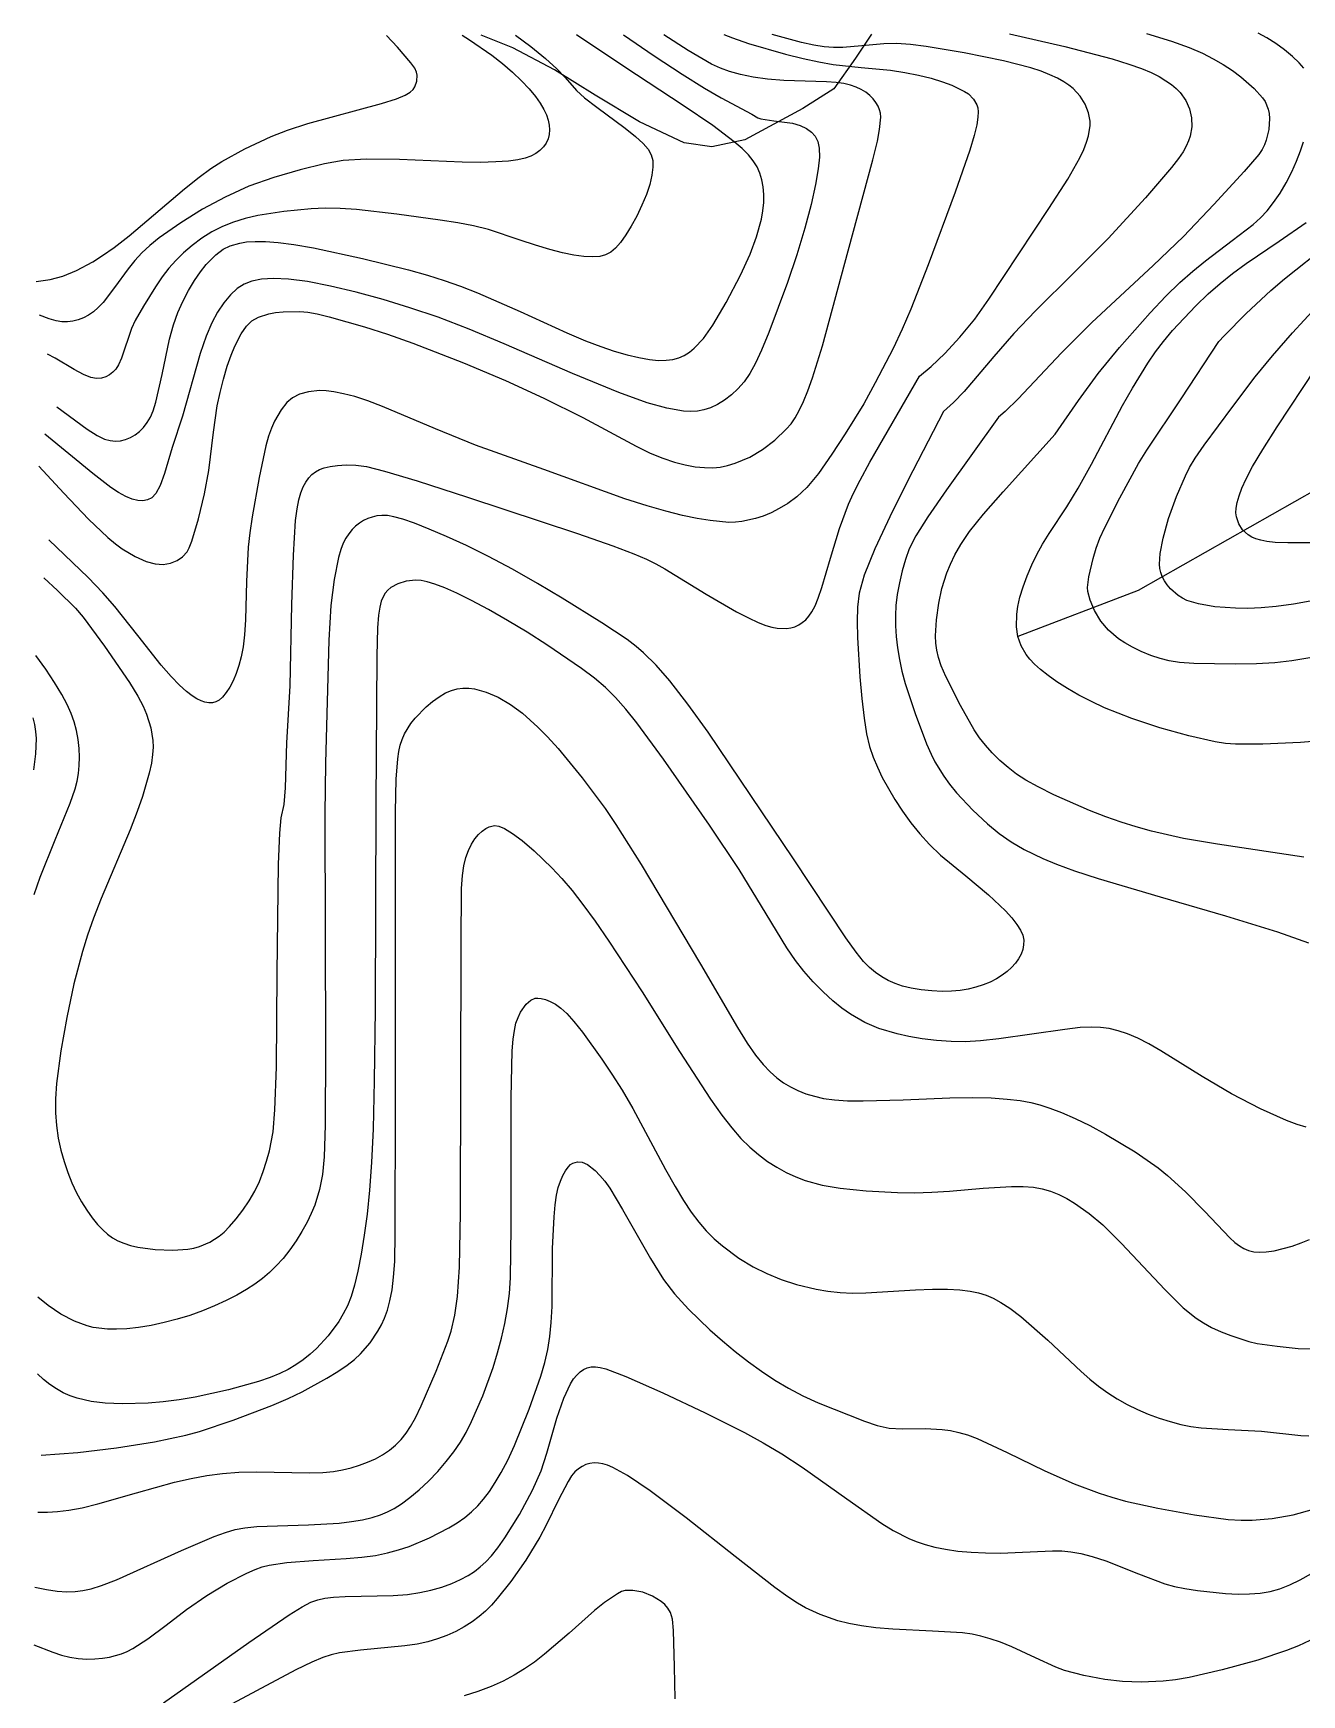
# Model space of a CAD drawing. Header units: millimetres. Extents: x 220021 to 223505, y 489325 to 491820.
# Drawn here: x 220579.5 to 220825.2, y 491491.2 to 491813.1 of the extents above; entities that cross this region are included whole.
import ezdxf

# ---------------------------------------------------------------- set-up
doc = ezdxf.new("R2010")
doc.units = ezdxf.units.MM
for name, color, linetype in [('E0022112', 8, 'Continuous'), ('F0017111', 8, 'Continuous'), ('F0017114', 8, 'Continuous'), ('F0037222', 8, 'Continuous')]:
    doc.layers.add(name, color=color, linetype=linetype)

msp = doc.modelspace()

# ---------------------------------------------------------------- linework, layer by layer
at = {"layer": 'E0022112', "flags": 128}
msp.add_lwpolyline([(220886.181, 491750.329), (220875.34, 491743.848), (220861.86, 491736.509), (220853.857, 491729.132), (220832.439, 491727.218), (220793.52, 491705.136), (220770.255, 491696.194)], dxfattribs=at)
at = {"layer": 'F0017111', "flags": 128}
for points, elevation in [([(220768.626, 491812.938), (220779.326, 491810.468), (220788.52, 491808.071), (220791.745, 491807.09), (220794.156, 491806.232), (220796.027, 491805.435), (220797.591, 491804.649), (220798.91, 491803.869), (220800.008, 491803.102), (220800.909, 491802.352), (220801.644, 491801.605), (220802.757, 491800.046), (220803.499, 491798.385), (220803.889, 491796.675), (220803.922, 491794.915), (220803.594, 491793.107), (220803.288, 491792.182), (220802.85, 491791.197), (220802.236, 491790.098), (220801.368, 491788.793), (220800.021, 491787.037), (220794.958, 491781.165), (220787.718, 491773.324), (220781.085, 491766.632), (220773.623, 491759.304), (220769.475, 491754.884), (220765.6, 491750.43), (220759.826, 491743.644), (220757.797, 491741.513), (220755.859, 491739.8), (220749.913, 491728.28), (220745.969, 491720.443), (220742.527, 491713.199), (220740.441, 491708.053), (220739.489, 491704.576), (220739.179, 491701.856), (220739.096, 491699.103), (220739.15, 491696.031), (220739.61, 491688.398), (220739.986, 491684.191), (220740.435, 491680.375), (220740.945, 491677.331), (220741.531, 491674.911), (220742.216, 491672.836), (220743.024, 491670.858), (220743.977, 491668.871), (220746.406, 491664.61), (220747.878, 491662.351), (220749.488, 491660.116), (220751.225, 491657.97), (220753.135, 491655.898), (220755.277, 491653.861), (220760.145, 491649.853), (220764.567, 491646.179), (220767.821, 491643.031), (220769.056, 491641.664), (220770.031, 491640.428), (220770.736, 491639.314), (220771.169, 491638.305), (220771.361, 491637.367), (220771.351, 491636.46), (220771.174, 491635.552), (220770.845, 491634.647), (220770.372, 491633.761), (220769.766, 491632.904), (220769.03, 491632.083), (220768.169, 491631.301), (220767.187, 491630.563), (220766.085, 491629.878), (220764.862, 491629.256), (220763.525, 491628.707), (220762.095, 491628.242), (220760.6, 491627.872), (220759.05, 491627.608), (220757.397, 491627.458), (220755.576, 491627.433), (220753.563, 491627.537), (220751.499, 491627.756), (220749.563, 491628.071), (220747.892, 491628.469), (220746.442, 491628.96), (220745.123, 491629.558), (220743.863, 491630.276), (220742.651, 491631.117), (220741.492, 491632.083), (220740.337, 491633.254), (220738.924, 491635.013), (220736.934, 491637.822), (220726.788, 491653.138), (220710.232, 491677.65), (220706.318, 491683.104), (220702.806, 491687.573), (220700.161, 491690.629), (220697.721, 491693.036), (220696.282, 491694.261), (220694.544, 491695.588), (220689.653, 491698.864), (220681.949, 491703.635), (220677.205, 491706.458), (220672.347, 491709.217), (220667.71, 491711.677), (220663.42, 491713.793), (220659.556, 491715.57), (220656.186, 491717.011), (220653.352, 491718.122), (220651.089, 491718.907), (220649.396, 491719.381), (220648.12, 491719.601), (220647.077, 491719.635), (220646.108, 491719.541), (220645.184, 491719.338), (220644.306, 491719.036), (220643.474, 491718.643), (220642.691, 491718.156), (220641.96, 491717.573), (220641.283, 491716.89), (220640.661, 491716.109), (220640.095, 491715.233), (220639.584, 491714.245), (220639.112, 491713.041), (220638.662, 491711.499), (220637.811, 491707.259), (220637.172, 491702.218), (220636.774, 491695.475), (220636.154, 491671.63), (220635.991, 491661.753), (220636.117, 491616.189), (220636.056, 491601.522), (220635.858, 491595.41), (220635.534, 491592), (220634.988, 491589.094), (220634.056, 491586.032), (220633.385, 491584.403), (220632.561, 491582.705), (220631.577, 491580.94), (220630.44, 491579.127), (220629.196, 491577.348), (220627.904, 491575.701), (220626.608, 491574.256), (220625.287, 491572.984), (220623.909, 491571.828), (220622.435, 491570.736), (220620.812, 491569.677), (220618.983, 491568.624), (220616.914, 491567.564), (220614.656, 491566.526), (220612.285, 491565.555), (220609.862, 491564.686), (220607.398, 491563.928), (220604.892, 491563.279), (220602.362, 491562.744), (220599.903, 491562.339), (220597.63, 491562.082), (220595.633, 491561.983), (220593.91, 491562.016), (220591.155, 491562.346), (220589.985, 491562.631), (220587.546, 491563.541), (220584.896, 491564.91), (220582.429, 491566.58), (220580.45, 491568.227)], 110), ([(220662.594, 491812.673), (220664.041, 491811.807), (220668.341, 491808.839), (220670.421, 491807.201), (220672.372, 491805.518), (220674.115, 491803.859), (220675.587, 491802.284), (220676.787, 491800.821), (220677.731, 491799.49), (220678.436, 491798.3), (220678.937, 491797.222), (220679.273, 491796.22), (220679.475, 491795.262), (220679.541, 491794.339), (220679.463, 491793.452), (220679.233, 491792.599), (220678.855, 491791.792), (220678.332, 491791.043), (220677.669, 491790.365), (220676.866, 491789.767), (220675.922, 491789.258), (220674.812, 491788.845), (220673.406, 491788.521), (220671.551, 491788.28), (220669.124, 491788.117), (220666.124, 491788.046), (220662.582, 491788.088), (220650.445, 491788.62), (220643.993, 491788.663), (220639.577, 491788.374), (220635.914, 491787.73), (220631.202, 491786.607), (220626.105, 491785.143), (220621.274, 491783.402), (220616.703, 491781.329), (220612.342, 491778.962), (220608.085, 491776.315), (220603.943, 491773.422), (220602.123, 491771.965), (220600.575, 491770.533), (220599.215, 491769.056), (220597.92, 491767.441), (220595.298, 491763.827), (220593.056, 491760.895), (220592.117, 491759.896), (220591.207, 491759.104), (220590.262, 491758.443), (220589.278, 491757.909), (220588.261, 491757.51), (220587.221, 491757.256), (220586.164, 491757.142), (220585.095, 491757.162), (220583.98, 491757.329), (220582.615, 491757.724), (220580.758, 491758.451)], 145), ([(220581.58, 491707.557), (220584.253, 491705.131), (220587.723, 491701.658), (220589.184, 491699.929), (220593.343, 491694.334), (220598.201, 491687.263), (220599.797, 491684.64), (220600.809, 491682.692), (220601.458, 491681.151), (220602.284, 491678.521), (220602.688, 491676.077), (220602.734, 491674.776), (220602.647, 491673.32), (220602.405, 491671.646), (220602.005, 491669.737), (220600.701, 491665.17), (220599.689, 491662.295), (220598.298, 491658.752), (220592.66, 491645.409), (220591.187, 491641.617), (220590.036, 491638.307), (220589.081, 491635.199), (220587.416, 491628.875), (220586.011, 491622.406), (220584.869, 491615.918), (220584.06, 491609.592), (220583.863, 491606.654), (220583.851, 491603.948), (220584.02, 491601.432), (220584.361, 491599.037), (220584.86, 491596.714), (220585.49, 491594.471), (220586.219, 491592.334), (220587.024, 491590.325), (220587.902, 491588.442), (220588.858, 491586.68), (220589.886, 491585.042), (220590.947, 491583.564), (220591.988, 491582.292), (220592.976, 491581.255), (220593.934, 491580.417), (220594.902, 491579.728), (220595.923, 491579.144), (220597.048, 491578.648), (220598.335, 491578.229), (220599.819, 491577.881), (220603.176, 491577.414), (220606.592, 491577.282), (220609.479, 491577.482), (220610.662, 491577.703), (220611.734, 491578.003), (220613.701, 491578.842), (220615.528, 491580.015), (220616.482, 491580.831), (220617.56, 491581.928), (220618.804, 491583.371), (220620.115, 491585.067), (220621.359, 491586.886), (220622.431, 491588.727), (220623.332, 491590.598), (220624.091, 491592.532), (220624.734, 491594.544), (220625.262, 491596.554), (220625.97, 491600.242), (220626.35, 491604.521), (220626.622, 491612.765), (220626.777, 491630.952), (220627.004, 491652.114), (220627.261, 491658.066), (220627.576, 491661.039), (220628.113, 491663.662), (220628.392, 491666.889), (220628.669, 491675.618), (220629.264, 491686.618), (220629.636, 491702.41), (220629.918, 491711.972), (220630.351, 491718.676), (220630.638, 491720.918), (220630.975, 491722.652), (220631.364, 491724.045), (220631.808, 491725.179), (220632.312, 491726.113), (220632.878, 491726.899), (220633.508, 491727.556), (220634.197, 491728.096), (220634.961, 491728.529), (220635.875, 491728.872), (220637.029, 491729.141), (220638.482, 491729.344), (220640.168, 491729.446), (220641.986, 491729.407), (220644.086, 491729.12), (220647.593, 491728.232), (220653.88, 491726.326), (220663.647, 491723.201), (220684.946, 491716.15), (220691.764, 491713.771), (220695.835, 491712.233), (220698.279, 491711.186), (220700.1, 491710.298), (220701.849, 491709.326), (220709.885, 491704.367), (220715.742, 491700.959), (220718.042, 491699.777), (220719.917, 491698.918), (220721.395, 491698.342), (220722.581, 491697.989), (220723.595, 491697.796), (220725.428, 491697.725), (220726.267, 491697.849), (220727.055, 491698.089), (220727.794, 491698.436), (220728.487, 491698.885), (220729.138, 491699.434), (220729.757, 491700.121), (220730.356, 491700.994), (220730.953, 491702.116), (220731.583, 491703.626), (220732.287, 491705.679), (220733.96, 491711.367), (220735.721, 491717.14), (220737.455, 491721.838), (220738.399, 491723.985), (220739.667, 491726.508), (220741.552, 491729.955), (220751.167, 491746.635), (220753.46, 491748.523), (220756.062, 491751.01), (220758.994, 491754.201), (220761.876, 491757.683), (220764.643, 491761.518), (220776.256, 491779.137), (220779.908, 491784.817), (220782.257, 491788.943), (220783.008, 491790.548), (220783.548, 491791.955), (220783.911, 491793.19), (220784.224, 491795.205), (220784.212, 491796.051), (220783.906, 491797.666), (220783.257, 491799.297), (220782.279, 491800.889), (220780.961, 491802.334), (220780.126, 491803.004), (220779.113, 491803.669), (220777.882, 491804.348), (220776.423, 491805.03), (220774.731, 491805.699), (220772.773, 491806.348), (220767.447, 491807.707), (220759.867, 491809.249), (220752.493, 491810.508), (220749.427, 491810.887), (220746.705, 491811.061), (220744.261, 491811.022), (220740.017, 491810.611), (220736.322, 491810.296), (220734.541, 491810.29), (220732.71, 491810.43), (220730.692, 491810.745), (220728.332, 491811.257), (220722.618, 491812.823)], 115), ([(220693.851, 491812.751), (220699.807, 491808.664), (220705.21, 491805.116), (220709.561, 491802.398), (220712.752, 491800.531), (220718.686, 491797.377), (220719.868, 491796.68), (220720.481, 491796.445), (220722.953, 491796.098), (220726.56, 491795.614), (220728.089, 491795.181), (220729.318, 491794.61), (220730.277, 491793.916), (220730.991, 491793.101), (220731.476, 491792.088), (220731.742, 491790.782), (220731.792, 491789.076), (220731.582, 491786.802), (220731.061, 491783.777), (220730.187, 491779.884), (220728.97, 491775.27), (220727.428, 491770.147), (220725.618, 491764.773), (220722.001, 491755.111), (220720.59, 491751.678), (220719.415, 491749.132), (220718.329, 491747.172), (220717.208, 491745.543), (220716.019, 491744.16), (220714.752, 491742.982), (220713.41, 491741.978), (220712.039, 491741.152), (220710.698, 491740.519), (220709.427, 491740.089), (220708.174, 491739.85), (220706.87, 491739.784), (220705.456, 491739.875), (220702.277, 491740.434), (220698.448, 491741.474), (220692.929, 491743.445), (220683.967, 491747.156), (220670.741, 491752.89), (220663.962, 491755.713), (220657.934, 491758.026), (220652.495, 491759.892), (220647.294, 491761.471), (220642.092, 491762.883), (220637.1, 491764.07), (220632.645, 491764.934), (220628.976, 491765.403), (220626.044, 491765.529), (220623.726, 491765.392), (220621.892, 491765.051), (220620.382, 491764.47), (220619.031, 491763.592), (220617.708, 491762.377), (220616.419, 491760.847), (220615.206, 491759.042), (220614.088, 491756.951), (220613.005, 491754.368), (220611.876, 491751.035), (220608.426, 491738.856), (220606.438, 491732.801), (220604.924, 491727.74), (220604.101, 491725.433), (220603.298, 491723.91), (220602.499, 491723.066), (220601.67, 491722.658), (220600.779, 491722.486), (220599.797, 491722.525), (220598.694, 491722.792), (220597.448, 491723.302), (220596.06, 491724.059), (220594.538, 491725.062), (220591.083, 491727.764), (220581.766, 491735.365)], 130), ([(220672.96, 491812.699), (220675.887, 491810.495), (220678.715, 491808.154), (220680.928, 491806.148), (220682.542, 491804.505), (220684.722, 491801.982), (220686.274, 491800.552), (220688.661, 491798.709), (220694.153, 491794.696), (220696.2, 491793.065), (220697.639, 491791.727), (220698.603, 491790.576), (220699.208, 491789.501), (220699.511, 491788.384), (220699.551, 491787.1), (220699.361, 491785.556), (220698.944, 491783.776), (220698.297, 491781.813), (220697.43, 491779.733), (220696.417, 491777.651), (220695.345, 491775.694), (220694.288, 491773.973), (220693.27, 491772.535), (220692.302, 491771.41), (220691.374, 491770.615), (220690.396, 491770.106), (220689.257, 491769.829), (220687.865, 491769.737), (220686.201, 491769.82), (220684.265, 491770.079), (220682.055, 491770.517), (220679.573, 491771.144), (220676.82, 491771.976), (220673.823, 491772.994), (220667.684, 491775.022), (220664.792, 491775.748), (220661.796, 491776.316), (220658.365, 491776.849), (220649.94, 491778.022), (220642.117, 491778.894), (220638.95, 491779.099), (220636.076, 491779.151), (220633.342, 491779.059), (220628.089, 491778.551), (220623.006, 491777.741), (220620.601, 491777.183), (220618.335, 491776.489), (220616.193, 491775.629), (220614.148, 491774.578), (220612.185, 491773.328), (220610.339, 491771.942), (220608.658, 491770.503), (220607.168, 491769.064), (220605.811, 491767.552), (220604.508, 491765.865), (220603.207, 491763.955), (220600.874, 491760.216), (220599.247, 491757.409), (220598.574, 491755.87), (220596.623, 491750.113), (220596.062, 491748.839), (220595.522, 491747.994), (220594.948, 491747.393), (220594.298, 491746.888), (220593.561, 491746.483), (220592.732, 491746.22), (220591.793, 491746.151), (220590.661, 491746.359), (220589.236, 491746.939), (220587.478, 491747.921), (220583.801, 491750.132), (220582.264, 491750.893)], 140), ([(220713.277, 491812.8), (220714.965, 491812.144), (220718.063, 491811.088), (220725.206, 491809.01), (220728.668, 491808.145), (220731.713, 491807.493), (220734.462, 491807.025), (220739.886, 491806.439), (220745.554, 491805.895), (220748.344, 491805.476), (220751.004, 491804.947), (220753.454, 491804.331), (220755.618, 491803.656), (220757.443, 491802.973), (220759.922, 491801.784), (220760.651, 491801.289), (220761.638, 491800.299), (220762.289, 491799.194), (220762.471, 491798.578), (220762.54, 491797.812), (220762.485, 491796.773), (220762.273, 491795.325), (220761.804, 491793.279), (220760.962, 491790.432), (220758.074, 491782.258), (220752.862, 491768.189), (220749.496, 491759.634), (220747.806, 491755.717), (220746.061, 491751.974), (220742.627, 491745.321), (220740.419, 491741.294), (220736.81, 491735.469), (220734.235, 491731.483), (220731.616, 491727.753), (220729.353, 491725.043), (220727.418, 491723.228), (220725.679, 491721.967), (220724.023, 491720.968), (220722.431, 491720.159), (220720.901, 491719.522), (220719.439, 491719.036), (220716.777, 491718.451), (220715.573, 491718.322), (220714.277, 491718.306), (220710.617, 491718.67), (220708.119, 491719.08), (220705.26, 491719.662), (220702.072, 491720.443), (220698.414, 491721.493), (220694.105, 491722.891), (220678.414, 491728.538), (220665.211, 491733.227), (220657.415, 491736.421), (220647.202, 491740.768), (220644.346, 491741.844), (220641.814, 491742.658), (220639.616, 491743.23), (220637.763, 491743.594), (220636.244, 491743.784), (220634.981, 491743.832), (220632.858, 491743.616), (220631.097, 491743.123), (220629.772, 491742.44), (220628.67, 491741.51), (220627.54, 491740.086), (220626.27, 491737.881), (220625.662, 491736.539), (220625.115, 491735.03), (220624.577, 491733.11), (220623.27, 491726.966), (220621.91, 491719.349), (220621.456, 491716.276), (220621.161, 491713.496), (220620.861, 491706.872), (220620.634, 491699.435), (220620.437, 491696.526), (220620.16, 491694.208), (220619.803, 491692.279), (220619.363, 491690.568), (220618.844, 491689.026), (220618.248, 491687.635), (220617.583, 491686.387), (220616.884, 491685.317), (220616.191, 491684.472), (220615.53, 491683.882), (220614.883, 491683.523), (220614.223, 491683.355), (220613.525, 491683.343), (220612.789, 491683.469), (220612.023, 491683.724), (220611.219, 491684.11), (220610.308, 491684.694), (220609.208, 491685.56), (220607.85, 491686.788), (220606.213, 491688.459), (220604.291, 491690.651), (220599.79, 491696.375), (220595.339, 491702.021), (220593.015, 491704.679), (220590.185, 491707.637), (220582.574, 491714.943)], 120), ([(220584.073, 491740.694), (220589.96, 491736.36), (220591.93, 491735.103), (220593.332, 491734.427), (220594.435, 491734.13), (220595.46, 491734.042), (220596.455, 491734.12), (220597.419, 491734.352), (220598.354, 491734.728), (220599.248, 491735.245), (220600.092, 491735.904), (220600.873, 491736.702), (220601.582, 491737.636), (220602.213, 491738.701), (220602.768, 491739.94), (220603.293, 491741.571), (220604.474, 491746.948), (220605.907, 491753.782), (220606.683, 491756.598), (220607.528, 491758.969), (220608.486, 491761.112), (220609.581, 491763.189), (220610.753, 491765.141), (220611.925, 491766.857), (220613.027, 491768.25), (220614.91, 491770.16), (220616.336, 491771.218), (220617.685, 491771.883), (220619.53, 491772.408), (220620.84, 491772.616), (220622.483, 491772.741), (220624.507, 491772.732), (220626.974, 491772.54), (220630.023, 491772.127), (220633.813, 491771.461), (220643.318, 491769.442), (220652.234, 491767.239), (220655.86, 491766.206), (220659.135, 491765.167), (220662.264, 491764.061), (220665.556, 491762.765), (220673.812, 491759.129), (220682.9, 491755.019), (220686.498, 491753.501), (220689.458, 491752.371), (220692.064, 491751.5), (220694.539, 491750.785), (220696.851, 491750.226), (220698.909, 491749.851), (220700.65, 491749.68), (220702.122, 491749.697), (220703.405, 491749.875), (220704.567, 491750.196), (220705.635, 491750.658), (220706.626, 491751.267), (220707.557, 491752.023), (220709.319, 491753.923), (220711.178, 491756.497), (220713.739, 491760.865), (220716.545, 491766.208), (220718.386, 491770.257), (220719.627, 491773.647), (220720.559, 491777.023), (220720.853, 491778.673), (220721.014, 491780.276), (220721.037, 491781.816), (220720.916, 491783.279), (220720.655, 491784.658), (220720.257, 491785.946), (220719.718, 491787.15), (220718.999, 491788.311), (220718.053, 491789.483), (220716.834, 491790.717), (220715.305, 491792.05), (220711.178, 491795.156), (220705.435, 491799.048), (220694.098, 491806.462), (220684.745, 491812.729)], 135), ([(220795.168, 491813.005), (220799.964, 491811.501), (220803.389, 491810.265), (220805.979, 491809.174), (220808.092, 491808.113), (220810.021, 491806.991), (220811.804, 491805.82), (220813.412, 491804.636), (220816.005, 491802.384), (220817.633, 491800.566), (220818.118, 491799.819), (220818.72, 491798.333), (220818.892, 491797.498), (220818.97, 491796.558), (220818.837, 491794.395), (220818.358, 491792.337), (220817.991, 491791.426), (220817.526, 491790.543), (220816.901, 491789.595), (220814.084, 491786.25), (220808.224, 491779.873), (220802.285, 491773.672), (220796.463, 491768.058), (220784.566, 491757.002), (220778.697, 491751.169), (220770.277, 491742.239), (220767.747, 491739.796), (220766.488, 491738.684), (220756.409, 491724.607), (220752.806, 491719.37), (220750.481, 491715.683), (220749.197, 491713.174), (220748.451, 491711.106), (220747.832, 491708.894), (220747.293, 491706.565), (220746.88, 491704.299), (220746.627, 491702.226), (220746.523, 491700.266), (220746.546, 491698.288), (220746.678, 491696.192), (220746.92, 491694), (220747.28, 491691.766), (220747.768, 491689.505), (220748.42, 491687.095), (220750.347, 491681.285), (220752.556, 491675.431), (220753.414, 491673.408), (220754.16, 491671.89), (220755.872, 491669.12), (220757.001, 491667.568), (220758.348, 491665.917), (220761.534, 491662.56), (220764.383, 491659.89), (220766.63, 491658.042), (220768.911, 491656.429), (220771.452, 491654.901), (220775.057, 491653.172), (220777.727, 491652.075), (220781.236, 491650.782), (220785.783, 491649.281), (220797.796, 491645.748), (220810.45, 491642.067), (220820.502, 491638.954), (220826.522, 491636.867)], 105), ([(220831.976, 491676.265), (220824.982, 491675.652), (220817.695, 491675.316), (220812.357, 491675.318), (220810.449, 491675.491), (220808.473, 491675.816), (220803.355, 491676.952), (220797.712, 491678.5), (220792.285, 491680.309), (220787.016, 491682.4), (220784.486, 491683.57), (220782.068, 491684.822), (220779.82, 491686.118), (220777.805, 491687.407), (220776.077, 491688.643), (220774.636, 491689.801), (220773.473, 491690.86), (220772.57, 491691.808), (220771.876, 491692.685), (220770.886, 491694.407), (220770.255, 491696.194), (220769.957, 491698.096), (220770.024, 491700.504), (220770.245, 491702.018), (220770.644, 491703.781), (220771.248, 491705.794), (220772.024, 491707.942), (220772.92, 491710.079), (220773.906, 491712.105), (220775.021, 491714.096), (220776.322, 491716.168), (220779.72, 491721.299), (220781.936, 491724.959), (220784.488, 491729.546), (220790.471, 491740.968), (220792.409, 491744.297), (220795.378, 491749.146), (220796.867, 491751.335), (220798.419, 491753.369), (220800.21, 491755.476), (220804.727, 491760.239), (220807.12, 491762.546), (220809.414, 491764.589), (220811.777, 491766.493), (220814.453, 491768.449), (220820.817, 491772.75), (220826.062, 491776.395)], 95), ([(220826.787, 491692.092), (220823.301, 491691.48), (220820.025, 491691.093), (220816.464, 491690.886), (220812.314, 491690.815), (220804.293, 491690.973), (220801.544, 491691.162), (220799.525, 491691.457), (220797.78, 491691.902), (220795.959, 491692.526), (220794.116, 491693.281), (220792.409, 491694.103), (220790.958, 491694.935), (220789.744, 491695.765), (220787.812, 491697.418), (220786.297, 491699.187), (220785.065, 491701.217), (220784.217, 491703.222), (220783.801, 491704.939), (220783.74, 491705.687), (220783.991, 491707.722), (220784.83, 491711.302), (220785.428, 491713.306), (220786.135, 491715.232), (220787.052, 491717.307), (220789.962, 491723.046), (220793.621, 491729.679), (220795.213, 491732.264), (220801.85, 491742.21), (220809.166, 491753.372), (220810.21, 491754.47), (220814.459, 491758.763), (220819.223, 491763.216), (220821.87, 491765.472), (220830.338, 491772.22)], 90), ([(220831.85, 491703.956), (220823.618, 491702.463), (220820.29, 491702.017), (220817.37, 491701.756), (220814.769, 491701.646), (220812.411, 491701.652), (220808.374, 491701.942), (220805.232, 491702.495), (220802.975, 491703.195), (220802.104, 491703.611), (220801.31, 491704.112), (220799.807, 491705.418), (220799.16, 491706.181), (220798.627, 491706.981), (220798.215, 491707.792), (220797.921, 491708.588), (220797.743, 491709.361), (220797.673, 491710.179), (220797.823, 491712.281), (220798.377, 491715.243), (220799.41, 491719.028), (220800.971, 491723.313), (220802.713, 491727.301), (220803.506, 491728.923), (220804.568, 491730.726), (220806.305, 491733.27), (220811.845, 491740.745), (220816.19, 491746.472), (220819.578, 491750.582), (220823.421, 491755.025), (220827.966, 491759.944)], 85), ([(220832.039, 491714.324), (220822.516, 491714.314), (220820.062, 491714.432), (220818.483, 491714.612), (220817.292, 491714.841), (220816.337, 491715.122), (220815.548, 491715.461), (220814.868, 491715.864), (220813.776, 491716.841), (220813.005, 491718.015), (220812.551, 491719.373), (220812.469, 491720.161), (220812.517, 491721.073), (220812.719, 491722.149), (220813.09, 491723.42), (220813.643, 491724.914), (220814.431, 491726.711), (220815.68, 491729.104), (220817.655, 491732.436), (220820.45, 491736.814), (220827.911, 491748.034)], 80), ([(220826.065, 491601.149), (220824.33, 491601.682), (220822.272, 491602.44), (220817.252, 491604.663), (220811.618, 491607.584), (220805.915, 491610.926), (220797.945, 491615.934), (220795.607, 491617.268), (220793.453, 491618.36), (220791.471, 491619.209), (220789.643, 491619.82), (220787.916, 491620.222), (220786.232, 491620.451), (220784.474, 491620.53), (220782.304, 491620.425), (220779.325, 491620.088), (220766.556, 491618.227), (220763.021, 491617.837), (220760.054, 491617.672), (220757.301, 491617.708), (220754.497, 491617.917), (220751.721, 491618.261), (220749.138, 491618.699), (220746.879, 491619.193), (220743.299, 491620.256), (220740.593, 491621.398), (220737.792, 491623.032), (220736.16, 491624.178), (220734.384, 491625.605), (220732.495, 491627.334), (220730.591, 491629.281), (220728.787, 491631.337), (220727.146, 491633.457), (220725.51, 491635.851), (220721.467, 491642.466), (220716.248, 491651.038), (220710.535, 491659.67), (220701.616, 491672.448), (220696.466, 491679.439), (220694.3, 491682.129), (220692.301, 491684.379), (220690.351, 491686.297), (220688.233, 491688.095), (220685.701, 491690.008), (220679.025, 491694.595), (220675.226, 491697.016), (220671.398, 491699.322), (220667.729, 491701.41), (220664.406, 491703.189), (220661.576, 491704.591), (220659.235, 491705.632), (220657.342, 491706.353), (220655.844, 491706.796), (220654.638, 491707.019), (220653.61, 491707.08), (220651.777, 491706.9), (220650.177, 491706.424), (220648.812, 491705.682), (220648.226, 491705.195), (220647.712, 491704.61), (220647.277, 491703.905), (220646.924, 491703.041), (220646.639, 491701.902), (220646.407, 491700.351), (220646.213, 491697.867), (220646.059, 491692.382), (220645.874, 491663.804), (220645.726, 491623.903), (220645.585, 491610.087), (220645.372, 491600.842), (220645.072, 491594.321), (220644.678, 491588.959), (220644.199, 491584.308), (220643.649, 491580.201), (220643.044, 491576.51), (220642.402, 491573.264), (220641.742, 491570.527), (220641.075, 491568.326), (220640.369, 491566.529), (220639.586, 491564.963), (220638.695, 491563.485), (220636.667, 491560.736), (220634.42, 491558.293), (220633.179, 491557.168), (220631.835, 491556.098), (220630.394, 491555.1), (220628.873, 491554.196), (220627.258, 491553.395), (220625.413, 491552.648), (220623.176, 491551.893), (220617.357, 491550.271), (220610.906, 491548.84), (220607.765, 491548.303), (220604.722, 491547.912), (220601.814, 491547.677), (220596.847, 491547.552), (220593.447, 491547.688), (220590.744, 491548.027), (220588.06, 491548.648), (220586.698, 491549.115), (220585.341, 491549.703), (220584.015, 491550.418), (220582.743, 491551.265), (220581.532, 491552.239), (220580.384, 491553.334)], 105), ([(220579.687, 491646.219), (220580.852, 491649.589), (220583.744, 491656.821), (220586.694, 491663.917), (220587.639, 491666.708), (220588.005, 491668.141), (220588.28, 491669.635), (220588.446, 491671.198), (220588.493, 491672.826), (220588.414, 491674.509), (220588.207, 491676.233), (220587.878, 491677.962), (220587.438, 491679.652), (220586.879, 491681.296), (220586.125, 491683.018), (220585.08, 491684.978), (220583.678, 491687.284), (220581.967, 491689.841), (220580.023, 491692.502)], 110), ([(220579.613, 491670.331), (220580.029, 491673.459), (220580.134, 491676.409), (220580.032, 491677.815), (220579.827, 491679.162), (220579.528, 491680.44)], 105), ([(220580.419, 491526.559), (220582.268, 491526.539), (220584.206, 491526.657), (220586.408, 491526.938), (220588.994, 491527.426), (220592.071, 491528.17), (220599.546, 491530.325), (220606.865, 491532.348), (220610.097, 491533.075), (220613.172, 491533.633), (220616.208, 491534.037), (220619.334, 491534.291), (220622.684, 491534.392), (220633.113, 491534.206), (220635.649, 491534.271), (220637.663, 491534.459), (220639.405, 491534.755), (220641.08, 491535.147), (220642.716, 491535.633), (220644.292, 491536.217), (220645.791, 491536.898), (220647.199, 491537.682), (220648.503, 491538.572), (220649.691, 491539.568), (220650.765, 491540.661), (220651.728, 491541.836), (220652.609, 491543.134), (220653.538, 491544.804), (220654.667, 491547.152), (220657.582, 491553.859), (220659.841, 491559.664), (220660.458, 491561.594), (220661.21, 491564.739), (220661.721, 491568.34), (220662.096, 491574.02), (220662.299, 491584.536), (220662.395, 491636.568), (220662.494, 491647.407), (220662.655, 491649.871), (220662.934, 491651.774), (220663.327, 491653.375), (220663.819, 491654.749), (220664.397, 491655.954), (220665.045, 491656.99), (220665.748, 491657.844), (220666.484, 491658.506), (220667.205, 491658.989), (220667.856, 491659.309), (220668.856, 491659.55), (220669.71, 491659.454), (220670.793, 491659.015), (220672.372, 491658.055), (220674.203, 491656.701), (220676.539, 491654.669), (220679.956, 491651.38), (220681.899, 491649.311), (220683.887, 491646.99), (220685.998, 491644.292), (220688.35, 491641.059), (220691.038, 491637.16), (220697.447, 491627.361), (220704.729, 491615.829), (220710.705, 491606.576), (220712.904, 491603.443), (220714.806, 491600.99), (220716.584, 491598.974), (220718.306, 491597.278), (220720.019, 491595.815), (220721.761, 491594.513), (220723.541, 491593.36), (220725.365, 491592.361), (220727.221, 491591.517), (220729.045, 491590.828), (220732.329, 491589.886), (220735.816, 491589.308), (220740.832, 491588.788), (220746.952, 491588.457), (220750.226, 491588.428), (220753.595, 491588.519), (220757.009, 491588.736), (220763.542, 491589.315), (220769.024, 491589.673), (220771.287, 491589.673), (220773.233, 491589.516), (220774.955, 491589.196), (220776.563, 491588.713), (220778.146, 491588.072), (220779.706, 491587.295), (220781.219, 491586.411), (220784.06, 491584.42), (220786.72, 491582.199), (220790.337, 491578.622), (220798.719, 491569.699), (220802.26, 491566.172), (220804.797, 491564.133), (220806.183, 491563.229), (220807.766, 491562.36), (220809.581, 491561.521), (220811.497, 491560.75), (220814.999, 491559.617), (220816.612, 491559.253), (220820.431, 491558.685), (220824.539, 491558.286), (220827.424, 491558.223)], 95), ([(220579.838, 491512.043), (220582.103, 491511.562), (220584.195, 491511.246), (220586.011, 491511.12), (220587.622, 491511.164), (220589.145, 491511.352), (220590.744, 491511.689), (220592.774, 491512.331), (220595.639, 491513.464), (220608.264, 491519.14), (220614.558, 491521.832), (220616.771, 491522.648), (220618.625, 491523.2), (220620.501, 491523.55), (220622.826, 491523.76), (220632.871, 491524.081), (220638.75, 491524.432), (220641.169, 491524.72), (220643.308, 491525.097), (220645.181, 491525.548), (220646.788, 491526.051), (220648.163, 491526.603), (220649.456, 491527.284), (220650.846, 491528.195), (220652.463, 491529.408), (220654.245, 491530.892), (220656.08, 491532.587), (220657.866, 491534.431), (220659.531, 491536.345), (220661.012, 491538.249), (220662.273, 491540.099), (220663.383, 491541.999), (220664.437, 491544.089), (220666.582, 491549.083), (220668.591, 491554.604), (220669.47, 491557.414), (220670.241, 491560.257), (220670.884, 491563.131), (220671.39, 491566.023), (220671.75, 491568.913), (220671.962, 491571.942), (220672.088, 491581.681), (220672.101, 491606.824), (220672.289, 491615.941), (220672.468, 491618.204), (220672.711, 491619.898), (220673.03, 491621.257), (220673.437, 491622.397), (220673.935, 491623.409), (220675.005, 491624.969), (220675.908, 491625.771), (220676.764, 491626.099), (220677.274, 491626.138), (220677.912, 491626.065), (220678.716, 491625.857), (220679.647, 491625.495), (220680.653, 491624.958), (220681.702, 491624.21), (220682.867, 491623.139), (220684.243, 491621.614), (220685.894, 491619.552), (220689.676, 491614.317), (220691.613, 491611.419), (220693.58, 491608.282), (220695.635, 491604.768), (220702.015, 491592.934), (220703.828, 491589.671), (220705.451, 491586.946), (220706.956, 491584.659), (220708.414, 491582.715), (220709.88, 491581.03), (220711.407, 491579.521), (220713.021, 491578.127), (220716.223, 491575.767), (220718.99, 491574.093), (220721.626, 491572.794), (220724.377, 491571.653), (220727.363, 491570.655), (220731.187, 491569.752), (220733.446, 491569.375), (220735.806, 491569.114), (220738.203, 491569.007), (220740.762, 491569.04), (220750.413, 491569.629), (220753.716, 491569.769), (220756.588, 491569.763), (220759.004, 491569.623), (220761.003, 491569.379), (220762.642, 491569.05), (220764.066, 491568.609), (220765.441, 491568.013), (220766.929, 491567.205), (220768.666, 491566.061), (220770.782, 491564.441), (220776.05, 491559.861), (220782.505, 491553.833), (220784.171, 491552.352), (220785.871, 491550.98), (220787.642, 491549.702), (220789.489, 491548.52), (220791.417, 491547.437), (220793.421, 491546.452), (220795.497, 491545.563), (220797.628, 491544.774), (220799.749, 491544.101), (220801.782, 491543.565), (220803.707, 491543.176), (220805.727, 491542.909), (220810.995, 491542.589), (220817.408, 491542.245), (220825.027, 491541.434), (220826.621, 491541.375)], 90), ([(220579.657, 491500.887), (220583.321, 491499.405), (220585.014, 491498.868), (220586.643, 491498.474), (220588.254, 491498.223), (220589.877, 491498.112), (220591.464, 491498.126), (220592.947, 491498.245), (220594.279, 491498.454), (220596.605, 491499.113), (220597.695, 491499.564), (220598.844, 491500.156), (220601.701, 491502.009), (220605.302, 491504.683), (220609.186, 491507.67), (220613.148, 491510.438), (220617.098, 491512.775), (220620.872, 491514.709), (220622.504, 491515.433), (220623.898, 491515.95), (220625.237, 491516.309), (220628.662, 491516.817), (220633.737, 491517.225), (220640.106, 491517.584), (220643.173, 491517.836), (220645.835, 491518.189), (220648.16, 491518.654), (220650.289, 491519.234), (220652.341, 491519.929), (220656.298, 491521.597), (220660.005, 491523.511), (220661.655, 491524.519), (220663.113, 491525.549), (220664.414, 491526.629), (220665.612, 491527.799), (220666.756, 491529.098), (220667.88, 491530.573), (220669.013, 491532.275), (220670.184, 491534.261), (220671.422, 491536.632), (220672.752, 491539.495), (220675.583, 491546.483), (220677.851, 491552.931), (220678.62, 491555.583), (220679.191, 491558.07), (220679.602, 491560.581), (220679.875, 491563.304), (220680.028, 491566.428), (220680.133, 491577.637), (220680.396, 491583.75), (220680.619, 491586.077), (220680.892, 491587.939), (220681.225, 491589.435), (220681.628, 491590.684), (220682.105, 491591.776), (220682.621, 491592.7), (220683.13, 491593.416), (220683.6, 491593.901), (220684.041, 491594.196), (220684.92, 491594.423), (220685.85, 491594.335), (220686.894, 491593.889), (220688.362, 491592.723), (220689.268, 491591.804), (220690.214, 491590.684), (220691.175, 491589.342), (220693.647, 491585.221), (220699.055, 491575.7), (220701.632, 491571.625), (220703.717, 491568.876), (220706.451, 491565.858), (220710.588, 491561.884), (220713.002, 491559.749), (220715.498, 491557.677), (220718.034, 491555.708), (220720.588, 491553.86), (220723.154, 491552.147), (220725.796, 491550.565), (220728.6, 491549.102), (220731.583, 491547.756), (220740.508, 491544.207), (220742.957, 491543.347), (220745.331, 491542.82), (220747.822, 491542.686), (220752.284, 491542.756), (220755.576, 491542.583), (220757.217, 491542.352), (220758.832, 491542.013), (220760.46, 491541.535), (220762.366, 491540.803), (220768.161, 491538.102), (220775.441, 491534.574), (220781.17, 491532.031), (220785.951, 491530.225), (220788.409, 491529.433), (220791.09, 491528.69), (220797.373, 491527.304), (220804.442, 491526.044), (220810.969, 491525.153), (220813.483, 491524.98), (220815.593, 491524.978), (220819.505, 491525.329), (220823.566, 491526.066), (220827.514, 491527.157)], 85), ([(220604.787, 491489.591), (220621.303, 491501.286), (220629.113, 491506.667), (220631.617, 491508.243), (220633.31, 491509.125), (220634.637, 491509.6), (220636.006, 491509.911), (220637.687, 491510.119), (220639.915, 491510.237), (220649.233, 491510.427), (220651.991, 491510.636), (220654.386, 491510.973), (220656.566, 491511.444), (220658.641, 491512.048), (220660.575, 491512.747), (220662.295, 491513.496), (220663.752, 491514.262), (220665.002, 491515.065), (220666.123, 491515.939), (220667.196, 491516.928), (220668.297, 491518.128), (220669.502, 491519.648), (220670.857, 491521.555), (220673.723, 491526.121), (220676.219, 491530.796), (220677.891, 491534.557), (220678.991, 491537.959), (220680.911, 491544.774), (220682.275, 491548.666), (220683.559, 491551.396), (220684.174, 491552.361), (220684.798, 491553.127), (220685.448, 491553.735), (220686.128, 491554.197), (220686.839, 491554.513), (220687.588, 491554.685), (220688.404, 491554.714), (220689.323, 491554.597), (220690.427, 491554.313), (220694.287, 491552.817), (220701.452, 491549.661), (220709.681, 491545.829), (220717.314, 491541.981), (220720.904, 491540.006), (220724.548, 491537.828), (220728.478, 491535.261), (220737.135, 491529.109), (220743.886, 491524.38), (220746.068, 491523.029), (220749.274, 491521.374), (220750.732, 491520.789), (220752.307, 491520.281), (220754.13, 491519.806), (220756.222, 491519.381), (220758.58, 491519.033), (220761.185, 491518.788), (220763.967, 491518.654), (220766.844, 491518.638), (220769.721, 491518.731), (220776.944, 491519.098), (220778.748, 491519.067), (220780.51, 491518.898), (220782.423, 491518.555), (220784.635, 491517.979), (220787.282, 491517.103), (220793.63, 491514.623), (220798.723, 491512.682), (220800.593, 491512.154), (220802.584, 491511.76), (220805.035, 491511.393), (220810.478, 491510.822), (220812.923, 491510.699), (220815.119, 491510.715), (220817.145, 491510.882), (220819.079, 491511.214), (220820.982, 491511.732), (220822.914, 491512.46), (220824.933, 491513.42), (220827.1, 491514.644)], 80)]:
    msp.add_lwpolyline(points, dxfattribs=dict(at, elevation=elevation))
at = {"layer": 'F0017111', "elevation": 70}
msp.add_lwpolyline([(220703.871, 491490.416), (220703.731, 491496.605), (220703.552, 491503.635), (220703.316, 491505.814), (220702.956, 491507.119), (220702.47, 491507.952), (220701.859, 491508.645), (220701.141, 491509.267), (220699.465, 491510.305), (220697.579, 491511.034), (220695.664, 491511.389), (220694.151, 491511.374), (220693.487, 491511.173), (220692.688, 491510.766), (220690.165, 491509.031), (220688.266, 491507.492), (220683.305, 491503.124), (220678.584, 491499.043), (220676.603, 491497.504), (220674.685, 491496.176), (220672.688, 491494.964), (220670.544, 491493.843), (220668.201, 491492.804), (220665.643, 491491.847), (220663.001, 491491.004)], dxfattribs=at)
at = {"layer": 'F0017114', "flags": 128}
for points, elevation in [([(220580.1, 491764.987), (220582.785, 491765.328), (220585.27, 491765.969), (220587.909, 491767.07), (220591.068, 491768.798), (220592.949, 491769.976), (220595.22, 491771.568), (220598.078, 491773.795), (220608.857, 491782.942), (220611.661, 491785.185), (220613.953, 491786.844), (220616.045, 491788.187), (220620.488, 491790.656), (220625.616, 491793.054), (220628.784, 491794.284), (220632.745, 491795.578), (220646.962, 491799.447), (220649.873, 491800.356), (220651.589, 491801.056), (220652.547, 491801.632), (220653.124, 491802.158), (220653.468, 491802.672), (220653.802, 491803.757), (220653.87, 491804.922), (220653.763, 491805.525), (220653.415, 491806.279), (220652.665, 491807.35), (220650.053, 491810.367), (220647.963, 491812.637)], 150), ([(220580.619, 491729.188), (220585.464, 491723.944), (220590.231, 491718.943), (220593.996, 491715.341), (220595.44, 491714.149), (220596.749, 491713.201), (220599.248, 491711.691), (220601.381, 491710.724), (220603.115, 491710.263), (220604.678, 491710.159), (220606.108, 491710.387), (220607.38, 491710.908), (220608.461, 491711.64), (220609.326, 491712.586), (220609.74, 491713.37), (220610.23, 491714.659), (220611.506, 491718.958), (220612.695, 491723.804), (220613.522, 491728.376), (220614.423, 491735.762), (220615.173, 491740.87), (220615.704, 491743.464), (220616.369, 491746.065), (220617.116, 491748.531), (220617.87, 491750.693), (220618.572, 491752.423), (220619.805, 491754.817), (220620.862, 491756.322), (220621.88, 491757.329), (220623.172, 491758.086), (220625.142, 491758.715), (220626.437, 491758.951), (220627.933, 491759.109), (220631.155, 491759.151), (220632.732, 491759.009), (220634.517, 491758.696), (220636.827, 491758.151), (220643.718, 491756.181), (220648.146, 491754.73), (220653.037, 491752.986), (220662.839, 491749.192), (220670.98, 491745.757), (220678.437, 491742.346), (220685.951, 491738.606), (220696.276, 491733.044), (220699.041, 491731.722), (220701.478, 491730.726), (220703.701, 491729.988), (220705.799, 491729.449), (220707.759, 491729.091), (220709.541, 491728.904), (220711.128, 491728.878), (220712.591, 491729.013), (220714.023, 491729.308), (220715.492, 491729.756), (220718.338, 491730.959), (220720.781, 491732.388), (220723.142, 491734.207), (220725.379, 491736.333), (220726.297, 491737.409), (220727.112, 491738.58), (220727.898, 491739.975), (220728.717, 491741.699), (220729.577, 491743.792), (220730.474, 491746.273), (220732.39, 491752.481), (220737.383, 491770.928), (220742.177, 491788.536), (220743.038, 491792.131), (220743.468, 491794.379), (220743.671, 491796.775), (220743.608, 491797.552), (220743.439, 491798.235), (220743.157, 491798.928), (220742.756, 491799.632), (220742.225, 491800.328), (220741.56, 491800.994), (220740.775, 491801.611), (220739.885, 491802.161), (220738.9, 491802.629), (220737.789, 491803.01), (220736.517, 491803.304), (220735.028, 491803.513), (220733.2, 491803.654), (220724.89, 491803.916), (220721.77, 491804.136), (220718.952, 491804.521), (220716.491, 491805.037), (220714.395, 491805.63), (220712.613, 491806.277), (220710.882, 491807.083), (220706.394, 491809.687), (220701.637, 491812.771)], 125), ([(220825.594, 491806.316), (220824.7, 491807.347), (220823.415, 491808.543), (220821.853, 491809.815), (220820.171, 491811.044), (220818.472, 491812.14), (220816.792, 491813.059)], 100), ([(220825.646, 491653.46), (220808.919, 491655.961), (220802.324, 491657.09), (220796.107, 491658.491), (220793.126, 491659.305), (220790.235, 491660.2), (220787.297, 491661.234), (220784.138, 491662.479), (220777.231, 491665.55), (220774.175, 491667.054), (220771.798, 491668.352), (220769.941, 491669.543), (220768.334, 491670.783), (220766.767, 491672.181), (220765.274, 491673.67), (220763.946, 491675.136), (220762.829, 491676.535), (220761.771, 491678.099), (220759.114, 491682.794), (220756.274, 491688.432), (220755.375, 491690.531), (220754.835, 491692.151), (220754.531, 491693.54), (220754.357, 491694.912), (220754.291, 491696.333), (220754.463, 491699.434), (220754.923, 491702.627), (220755.535, 491705.49), (220756.486, 491708.518), (220757.17, 491710.222), (220758.035, 491712.043), (220759.171, 491714.036), (220760.893, 491716.519), (220763.578, 491719.872), (220767.363, 491724.238), (220777.456, 491735.382), (220781.954, 491741.891), (220785.768, 491747.127), (220789.922, 491752.197), (220795.862, 491758.899), (220798.917, 491762.121), (220801.633, 491764.757), (220804.124, 491766.945), (220806.602, 491768.944), (220811.755, 491772.877), (220815.789, 491776.011), (220817.219, 491777.289), (220818.493, 491778.646), (220819.767, 491780.252), (220821.026, 491782.09), (220822.215, 491784.095), (220823.285, 491786.193), (220824.209, 491788.281), (220824.965, 491790.246), (220825.543, 491792.023)], 100), ([(220581.043, 491537.573), (220588.192, 491538.103), (220595.677, 491539.006), (220603.033, 491540.199), (220609.063, 491541.476), (220611.73, 491542.214), (220618.232, 491544.39), (220625.718, 491547.235), (220628.89, 491548.595), (220631.631, 491549.895), (220636.415, 491552.507), (220638.524, 491553.812), (220640.331, 491555.044), (220641.775, 491556.164), (220642.927, 491557.212), (220644.767, 491559.336), (220646.297, 491561.628), (220646.963, 491562.835), (220647.569, 491564.161), (220648.117, 491565.7), (220648.608, 491567.526), (220649.022, 491569.648), (220649.337, 491572.059), (220649.538, 491575.094), (220649.648, 491580.461), (220649.701, 491605.385), (220649.664, 491662.221), (220649.811, 491668.575), (220650.113, 491672.505), (220650.338, 491673.928), (220650.629, 491675.149), (220651.001, 491676.268), (220651.461, 491677.327), (220652.685, 491679.36), (220653.49, 491680.383), (220655.614, 491682.542), (220656.873, 491683.605), (220658.144, 491684.533), (220659.354, 491685.249), (220660.51, 491685.753), (220661.637, 491686.065), (220662.757, 491686.203), (220663.879, 491686.19), (220665.005, 491686.047), (220667.285, 491685.436), (220669.61, 491684.414), (220671.938, 491683.05), (220674.305, 491681.324), (220677.271, 491678.645), (220679.108, 491676.77), (220681.183, 491674.482), (220685.838, 491668.829), (220690.276, 491662.867), (220692.386, 491659.765), (220697.249, 491652.031), (220708.774, 491632.739), (220715.906, 491620.449), (220717.774, 491617.422), (220719.418, 491615.069), (220720.892, 491613.273), (220722.254, 491611.872), (220723.56, 491610.722), (220724.862, 491609.76), (220726.207, 491608.94), (220727.64, 491608.228), (220729.175, 491607.618), (220730.824, 491607.114), (220732.621, 491606.717), (220734.7, 491606.434), (220737.218, 491606.27), (220740.298, 491606.225), (220748.027, 491606.437), (220757.075, 491606.838), (220761.357, 491606.919), (220765.07, 491606.826), (220768.175, 491606.595), (220770.699, 491606.285), (220772.718, 491605.933), (220774.513, 491605.482), (220776.418, 491604.851), (220778.695, 491603.973), (220781.317, 491602.835), (220784.19, 491601.439), (220787.202, 491599.809), (220792.928, 491596.341), (220795.311, 491594.748), (220797.379, 491593.251), (220799.233, 491591.782), (220802.698, 491588.644), (220806.427, 491584.791), (220811.281, 491579.688), (220812.287, 491578.78), (220813.155, 491578.127), (220814.015, 491577.614), (220814.925, 491577.23), (220815.925, 491576.989), (220817.055, 491576.905), (220818.35, 491576.979), (220819.847, 491577.213), (220823.351, 491578.112), (220825.102, 491578.714), (220826.699, 491579.385)], 100)]:
    msp.add_lwpolyline(points, dxfattribs=dict(at, elevation=elevation))
at = {"layer": 'F0017114', "elevation": 75}
msp.add_lwpolyline([(220826.817, 491501.68), (220824.604, 491500.665), (220822.269, 491499.73), (220816.743, 491497.903), (220809.813, 491495.993), (220803.405, 491494.541), (220800.766, 491494.101), (220798.381, 491493.824), (220794.102, 491493.65), (220790.51, 491493.759), (220787.062, 491494.127), (220783.008, 491494.896), (220779.283, 491495.908), (220777.597, 491496.532), (220773.656, 491498.332), (220769.055, 491500.484), (220766.881, 491501.361), (220764.882, 491502.05), (220763.076, 491502.567), (220761.406, 491502.929), (220759.532, 491503.175), (220753.678, 491503.498), (220746.038, 491503.866), (220742.739, 491504.155), (220739.935, 491504.531), (220737.518, 491504.992), (220735.394, 491505.53), (220731.913, 491506.716), (220729.107, 491508.006), (220727.57, 491508.904), (220725.682, 491510.144), (220723.186, 491511.933), (220715.461, 491517.938), (220706.023, 491525.431), (220699.047, 491530.699), (220694.605, 491533.686), (220691.787, 491535.214), (220690.735, 491535.653), (220689.82, 491535.934), (220688.98, 491536.08), (220688.162, 491536.105), (220687.362, 491536.009), (220686.587, 491535.786), (220685.842, 491535.433), (220685.131, 491534.95), (220684.456, 491534.34), (220683.806, 491533.577), (220683.113, 491532.526), (220681.29, 491528.967), (220678.905, 491524.07), (220677.634, 491521.705), (220674.93, 491517.286), (220672.007, 491513.12), (220669.41, 491509.804), (220668.271, 491508.527), (220667.123, 491507.391), (220665.883, 491506.319), (220664.521, 491505.302), (220663.019, 491504.347), (220661.369, 491503.462), (220659.614, 491502.668), (220657.804, 491501.989), (220655.953, 491501.438), (220653.92, 491500.999), (220651.524, 491500.644), (220642.92, 491499.839), (220638.858, 491499.278), (220637.251, 491498.905), (220635.609, 491498.391), (220633.49, 491497.512), (220630.407, 491496.004), (220615.137, 491487.886)], dxfattribs=at)
at = {"layer": 'F0037222', "flags": 128}
msp.add_lwpolyline([(220741.877, 491812.872), (220738.817, 491808.238), (220734.604, 491802.283), (220728.611, 491798.51), (220717.326, 491792.396), (220710.985, 491791.062), (220705.585, 491791.799), (220696.983, 491795.877), (220688.358, 491801.081), (220680.467, 491805.978), (220672.437, 491810.21), (220666.288, 491812.683)], dxfattribs=at)

doc.saveas('drawing.dxf')
